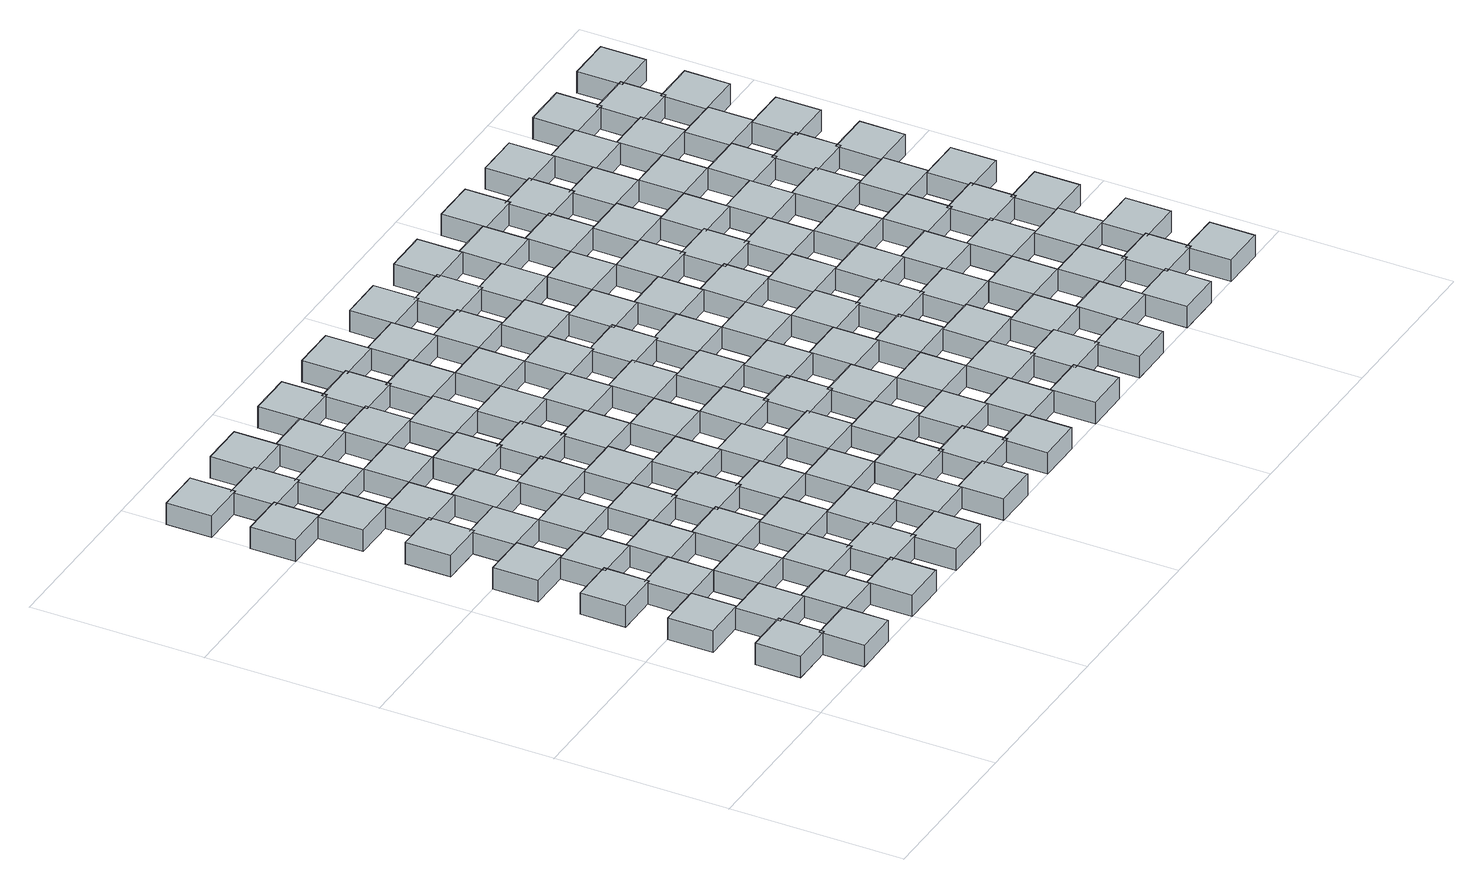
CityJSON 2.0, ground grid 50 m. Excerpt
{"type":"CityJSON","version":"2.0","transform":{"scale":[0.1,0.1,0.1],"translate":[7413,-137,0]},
"CityObjects":{
"object1":{"type":"GenericCityObject","geometry":[{"type":"Solid","lod":"1","boundaries":[[[[0,1,2,3]],[[4,5,1,0]],[[5,6,2,1]],[[6,7,3,2]],[[7,4,0,3]],[[7,6,5,4]]]]}]},
"object2":{"type":"GenericCityObject","geometry":[{"type":"Solid","lod":"1","boundaries":[[[[8,9,10,11]],[[12,13,9,8]],[[13,14,10,9]],[[14,15,11,10]],[[15,12,8,11]],[[15,14,13,12]]]]}]},
"object3":{"type":"GenericCityObject","geometry":[{"type":"Solid","lod":"1","boundaries":[[[[16,17,18,19]],[[20,21,17,16]],[[21,22,18,17]],[[22,23,19,18]],[[23,20,16,19]],[[23,22,21,20]]]]}]},
"object4":{"type":"GenericCityObject","geometry":[{"type":"Solid","lod":"1","boundaries":[[[[24,25,26,27]],[[28,29,25,24]],[[29,30,26,25]],[[30,31,27,26]],[[31,28,24,27]],[[31,30,29,28]]]]}]},
"object5":{"type":"GenericCityObject","geometry":[{"type":"Solid","lod":"1","boundaries":[[[[32,33,34,35]],[[36,37,33,32]],[[37,38,34,33]],[[38,39,35,34]],[[39,36,32,35]],[[39,38,37,36]]]]}]},
"object6":{"type":"GenericCityObject","geometry":[{"type":"Solid","lod":"1","boundaries":[[[[40,41,42,43]],[[44,45,41,40]],[[45,46,42,41]],[[46,47,43,42]],[[47,44,40,43]],[[47,46,45,44]]]]}]},
"object7":{"type":"GenericCityObject","geometry":[{"type":"Solid","lod":"1","boundaries":[[[[48,49,50,51]],[[52,53,49,48]],[[53,54,50,49]],[[54,55,51,50]],[[55,52,48,51]],[[55,54,53,52]]]]}]},
"object8":{"type":"GenericCityObject","geometry":[{"type":"Solid","lod":"1","boundaries":[[[[56,57,58,59]],[[60,61,57,56]],[[61,62,58,57]],[[62,63,59,58]],[[63,60,56,59]],[[63,62,61,60]]]]}]},
"object9":{"type":"GenericCityObject","geometry":[{"type":"Solid","lod":"1","boundaries":[[[[64,65,66,67]],[[68,69,65,64]],[[69,70,66,65]],[[70,71,67,66]],[[71,68,64,67]],[[71,70,69,68]]]]}]},
"object10":{"type":"GenericCityObject","geometry":[{"type":"Solid","lod":"1","boundaries":[[[[72,73,74,75]],[[76,77,73,72]],[[77,78,74,73]],[[78,79,75,74]],[[79,76,72,75]],[[79,78,77,76]]]]}]},
"object11":{"type":"GenericCityObject","geometry":[{"type":"Solid","lod":"1","boundaries":[[[[80,81,82,83]],[[84,85,81,80]],[[85,86,82,81]],[[86,87,83,82]],[[87,84,80,83]],[[87,86,85,84]]]]}]},
"object12":{"type":"GenericCityObject","geometry":[{"type":"Solid","lod":"1","boundaries":[[[[34,88,89,49]],[[38,90,88,34]],[[90,91,89,88]],[[91,53,49,89]],[[53,38,34,49]],[[53,91,90,38]]]]}]},
"object13":{"type":"GenericCityObject","geometry":[{"type":"Solid","lod":"1","boundaries":[[[[92,93,94,95]],[[96,97,93,92]],[[97,98,94,93]],[[98,99,95,94]],[[99,96,92,95]],[[99,98,97,96]]]]}]},
"object14":{"type":"GenericCityObject","geometry":[{"type":"Solid","lod":"1","boundaries":[[[[100,101,102,103]],[[104,105,101,100]],[[105,106,102,101]],[[106,107,103,102]],[[107,104,100,103]],[[107,106,105,104]]]]}]},
"object15":{"type":"GenericCityObject","geometry":[{"type":"Solid","lod":"1","boundaries":[[[[108,109,110,111]],[[112,113,109,108]],[[113,114,110,109]],[[114,115,111,110]],[[115,112,108,111]],[[115,114,113,112]]]]}]},
"object16":{"type":"GenericCityObject","geometry":[{"type":"Solid","lod":"1","boundaries":[[[[116,117,118,119]],[[120,121,117,116]],[[121,122,118,117]],[[122,123,119,118]],[[123,120,116,119]],[[123,122,121,120]]]]}]},
"object17":{"type":"GenericCityObject","geometry":[{"type":"Solid","lod":"1","boundaries":[[[[124,125,126,127]],[[128,129,125,124]],[[129,130,126,125]],[[130,131,127,126]],[[131,128,124,127]],[[131,130,129,128]]]]}]},
"object18":{"type":"GenericCityObject","geometry":[{"type":"Solid","lod":"1","boundaries":[[[[132,133,134,88]],[[135,136,133,132]],[[136,137,134,133]],[[137,90,88,134]],[[90,135,132,88]],[[90,137,136,135]]]]}]},
"object19":{"type":"GenericCityObject","geometry":[{"type":"Solid","lod":"1","boundaries":[[[[138,139,140,141]],[[142,143,139,138]],[[143,144,140,139]],[[144,145,141,140]],[[145,142,138,141]],[[145,144,143,142]]]]}]},
"object20":{"type":"GenericCityObject","geometry":[{"type":"Solid","lod":"1","boundaries":[[[[146,147,148,149]],[[150,151,147,146]],[[151,152,148,147]],[[152,153,149,148]],[[153,150,146,149]],[[153,152,151,150]]]]}]},
"object21":{"type":"GenericCityObject","geometry":[{"type":"Solid","lod":"1","boundaries":[[[[82,154,155,117]],[[86,156,154,82]],[[156,157,155,154]],[[157,121,117,155]],[[121,86,82,117]],[[121,157,156,86]]]]}]},
"object22":{"type":"GenericCityObject","geometry":[{"type":"Solid","lod":"1","boundaries":[[[[89,158,159,160]],[[91,161,158,89]],[[161,162,159,158]],[[162,163,160,159]],[[163,91,89,160]],[[163,162,161,91]]]]}]},
"object23":{"type":"GenericCityObject","geometry":[{"type":"Solid","lod":"1","boundaries":[[[[164,165,166,167]],[[168,169,165,164]],[[169,170,166,165]],[[170,171,167,166]],[[171,168,164,167]],[[171,170,169,168]]]]}]},
"object24":{"type":"GenericCityObject","geometry":[{"type":"Solid","lod":"1","boundaries":[[[[172,173,174,175]],[[176,177,173,172]],[[177,178,174,173]],[[178,179,175,174]],[[179,176,172,175]],[[179,178,177,176]]]]}]},
"object25":{"type":"GenericCityObject","geometry":[{"type":"Solid","lod":"1","boundaries":[[[[180,181,182,183]],[[184,185,181,180]],[[185,186,182,181]],[[186,187,183,182]],[[187,184,180,183]],[[187,186,185,184]]]]}]},
"object26":{"type":"GenericCityObject","geometry":[{"type":"Solid","lod":"1","boundaries":[[[[188,189,190,154]],[[191,192,189,188]],[[192,193,190,189]],[[193,156,154,190]],[[156,191,188,154]],[[156,193,192,191]]]]}]},
"object27":{"type":"GenericCityObject","geometry":[{"type":"Solid","lod":"1","boundaries":[[[[194,195,196,197]],[[198,199,195,194]],[[199,200,196,195]],[[200,201,197,196]],[[201,198,194,197]],[[201,200,199,198]]]]}]},
"object28":{"type":"GenericCityObject","geometry":[{"type":"Solid","lod":"1","boundaries":[[[[202,203,204,205]],[[206,207,203,202]],[[207,208,204,203]],[[208,209,205,204]],[[209,206,202,205]],[[209,208,207,206]]]]}]},
"object29":{"type":"GenericCityObject","geometry":[{"type":"Solid","lod":"1","boundaries":[[[[210,211,212,213]],[[214,215,211,210]],[[215,216,212,211]],[[216,217,213,212]],[[217,214,210,213]],[[217,216,215,214]]]]}]},
"object30":{"type":"GenericCityObject","geometry":[{"type":"Solid","lod":"1","boundaries":[[[[148,218,219,173]],[[152,220,218,148]],[[220,221,219,218]],[[221,177,173,219]],[[177,152,148,173]],[[177,221,220,152]]]]}]},
"object31":{"type":"GenericCityObject","geometry":[{"type":"Solid","lod":"1","boundaries":[[[[155,222,223,224]],[[157,225,222,155]],[[225,226,223,222]],[[226,227,224,223]],[[227,157,155,224]],[[227,226,225,157]]]]}]},
"object32":{"type":"GenericCityObject","geometry":[{"type":"Solid","lod":"1","boundaries":[[[[228,229,230,231]],[[232,233,229,228]],[[233,234,230,229]],[[234,235,231,230]],[[235,232,228,231]],[[235,234,233,232]]]]}]},
"object33":{"type":"GenericCityObject","geometry":[{"type":"Solid","lod":"1","boundaries":[[[[236,237,238,239]],[[240,241,237,236]],[[241,242,238,237]],[[242,243,239,238]],[[243,240,236,239]],[[243,242,241,240]]]]}]},
"object34":{"type":"GenericCityObject","geometry":[{"type":"Solid","lod":"1","boundaries":[[[[244,245,246,247]],[[248,249,245,244]],[[249,250,246,245]],[[250,251,247,246]],[[251,248,244,247]],[[251,250,249,248]]]]}]},
"object35":{"type":"GenericCityObject","geometry":[{"type":"Solid","lod":"1","boundaries":[[[[252,253,254,218]],[[255,256,253,252]],[[256,257,254,253]],[[257,220,218,254]],[[220,255,252,218]],[[220,257,256,255]]]]}]},
"object36":{"type":"GenericCityObject","geometry":[{"type":"Solid","lod":"1","boundaries":[[[[258,259,260,261]],[[262,263,259,258]],[[263,264,260,259]],[[264,265,261,260]],[[265,262,258,261]],[[265,264,263,262]]]]}]},
"object37":{"type":"GenericCityObject","geometry":[{"type":"Solid","lod":"1","boundaries":[[[[266,267,268,269]],[[270,271,267,266]],[[271,272,268,267]],[[272,273,269,268]],[[273,270,266,269]],[[273,272,271,270]]]]}]},
"object38":{"type":"GenericCityObject","geometry":[{"type":"Solid","lod":"1","boundaries":[[[[274,275,276,277]],[[278,279,275,274]],[[279,280,276,275]],[[280,281,277,276]],[[281,278,274,277]],[[281,280,279,278]]]]}]},
"object39":{"type":"GenericCityObject","geometry":[{"type":"Solid","lod":"1","boundaries":[[[[219,282,283,284]],[[221,285,282,219]],[[285,286,283,282]],[[286,287,284,283]],[[287,221,219,284]],[[287,286,285,221]]]]}]},
"object40":{"type":"GenericCityObject","geometry":[{"type":"Solid","lod":"1","boundaries":[[[[288,289,290,291]],[[292,293,289,288]],[[293,294,290,289]],[[294,295,291,290]],[[295,292,288,291]],[[295,294,293,292]]]]}]},
"object41":{"type":"GenericCityObject","geometry":[{"type":"Solid","lod":"1","boundaries":[[[[296,297,298,299]],[[300,301,297,296]],[[301,302,298,297]],[[302,303,299,298]],[[303,300,296,299]],[[303,302,301,300]]]]}]},
"object42":{"type":"GenericCityObject","geometry":[{"type":"Solid","lod":"1","boundaries":[[[[238,304,305,267]],[[242,306,304,238]],[[306,307,305,304]],[[307,271,267,305]],[[271,242,238,267]],[[271,307,306,242]]]]}]},
"object43":{"type":"GenericCityObject","geometry":[{"type":"Solid","lod":"1","boundaries":[[[[308,309,310,311]],[[312,313,309,308]],[[313,314,310,309]],[[314,315,311,310]],[[315,312,308,311]],[[315,314,313,312]]]]}]},
"object44":{"type":"GenericCityObject","geometry":[{"type":"Solid","lod":"1","boundaries":[[[[316,317,318,319]],[[320,321,317,316]],[[321,322,318,317]],[[322,323,319,318]],[[323,320,316,319]],[[323,322,321,320]]]]}]},
"object45":{"type":"GenericCityObject","geometry":[{"type":"Solid","lod":"1","boundaries":[[[[324,325,326,327]],[[328,329,325,324]],[[329,330,326,325]],[[330,331,327,326]],[[331,328,324,327]],[[331,330,329,328]]]]}]},
"object46":{"type":"GenericCityObject","geometry":[{"type":"Solid","lod":"1","boundaries":[[[[332,333,334,335]],[[336,337,333,332]],[[337,338,334,333]],[[338,339,335,334]],[[339,336,332,335]],[[339,338,337,336]]]]}]},
"object47":{"type":"GenericCityObject","geometry":[{"type":"Solid","lod":"1","boundaries":[[[[340,341,342,343]],[[344,345,341,340]],[[345,346,342,341]],[[346,347,343,342]],[[347,344,340,343]],[[347,346,345,344]]]]}]},
"object48":{"type":"GenericCityObject","geometry":[{"type":"Solid","lod":"1","boundaries":[[[[348,349,350,304]],[[351,352,349,348]],[[352,353,350,349]],[[353,306,304,350]],[[306,351,348,304]],[[306,353,352,351]]]]}]},
"object49":{"type":"GenericCityObject","geometry":[{"type":"Solid","lod":"1","boundaries":[[[[354,355,356,357]],[[358,359,355,354]],[[359,360,356,355]],[[360,361,357,356]],[[361,358,354,357]],[[361,360,359,358]]]]}]},
"object50":{"type":"GenericCityObject","geometry":[{"type":"Solid","lod":"1","boundaries":[[[[362,363,364,365]],[[366,367,363,362]],[[367,368,364,363]],[[368,369,365,364]],[[369,366,362,365]],[[369,368,367,366]]]]}]},
"object51":{"type":"GenericCityObject","geometry":[{"type":"Solid","lod":"1","boundaries":[[[[298,370,371,333]],[[302,372,370,298]],[[372,373,371,370]],[[373,337,333,371]],[[337,302,298,333]],[[337,373,372,302]]]]}]},
"object52":{"type":"GenericCityObject","geometry":[{"type":"Solid","lod":"1","boundaries":[[[[305,374,375,376]],[[307,377,374,305]],[[377,378,375,374]],[[378,379,376,375]],[[379,307,305,376]],[[379,378,377,307]]]]}]},
"object53":{"type":"GenericCityObject","geometry":[{"type":"Solid","lod":"1","boundaries":[[[[380,381,382,383]],[[384,385,381,380]],[[385,386,382,381]],[[386,387,383,382]],[[387,384,380,383]],[[387,386,385,384]]]]}]},
"object54":{"type":"GenericCityObject","geometry":[{"type":"Solid","lod":"1","boundaries":[[[[388,389,390,391]],[[392,393,389,388]],[[393,394,390,389]],[[394,395,391,390]],[[395,392,388,391]],[[395,394,393,392]]]]}]},
"object55":{"type":"GenericCityObject","geometry":[{"type":"Solid","lod":"1","boundaries":[[[[396,397,398,399]],[[400,401,397,396]],[[401,402,398,397]],[[402,403,399,398]],[[403,400,396,399]],[[403,402,401,400]]]]}]},
"object56":{"type":"GenericCityObject","geometry":[{"type":"Solid","lod":"1","boundaries":[[[[404,405,406,370]],[[407,408,405,404]],[[408,409,406,405]],[[409,372,370,406]],[[372,407,404,370]],[[372,409,408,407]]]]}]},
"object57":{"type":"GenericCityObject","geometry":[{"type":"Solid","lod":"1","boundaries":[[[[410,411,412,413]],[[414,415,411,410]],[[415,416,412,411]],[[416,417,413,412]],[[417,414,410,413]],[[417,416,415,414]]]]}]},
"object58":{"type":"GenericCityObject","geometry":[{"type":"Solid","lod":"1","boundaries":[[[[418,419,420,421]],[[422,423,419,418]],[[423,424,420,419]],[[424,425,421,420]],[[425,422,418,421]],[[425,424,423,422]]]]}]},
"object59":{"type":"GenericCityObject","geometry":[{"type":"Solid","lod":"1","boundaries":[[[[426,427,428,429]],[[430,431,427,426]],[[431,432,428,427]],[[432,433,429,428]],[[433,430,426,429]],[[433,432,431,430]]]]}]},
"object60":{"type":"GenericCityObject","geometry":[{"type":"Solid","lod":"1","boundaries":[[[[364,434,435,389]],[[368,436,434,364]],[[436,437,435,434]],[[437,393,389,435]],[[393,368,364,389]],[[393,437,436,368]]]]}]},
"object61":{"type":"GenericCityObject","geometry":[{"type":"Solid","lod":"1","boundaries":[[[[371,438,439,440]],[[373,441,438,371]],[[441,442,439,438]],[[442,443,440,439]],[[443,373,371,440]],[[443,442,441,373]]]]}]},
"object62":{"type":"GenericCityObject","geometry":[{"type":"Solid","lod":"1","boundaries":[[[[444,445,446,447]],[[448,449,445,444]],[[449,450,446,445]],[[450,451,447,446]],[[451,448,444,447]],[[451,450,449,448]]]]}]},
"object63":{"type":"GenericCityObject","geometry":[{"type":"Solid","lod":"1","boundaries":[[[[452,453,454,455]],[[456,457,453,452]],[[457,458,454,453]],[[458,459,455,454]],[[459,456,452,455]],[[459,458,457,456]]]]}]},
"object64":{"type":"GenericCityObject","geometry":[{"type":"Solid","lod":"1","boundaries":[[[[460,461,462,463]],[[464,465,461,460]],[[465,466,462,461]],[[466,467,463,462]],[[467,464,460,463]],[[467,466,465,464]]]]}]},
"object65":{"type":"GenericCityObject","geometry":[{"type":"Solid","lod":"1","boundaries":[[[[468,469,470,434]],[[471,472,469,468]],[[472,473,470,469]],[[473,436,434,470]],[[436,471,468,434]],[[436,473,472,471]]]]}]},
"object66":{"type":"GenericCityObject","geometry":[{"type":"Solid","lod":"1","boundaries":[[[[474,475,476,477]],[[478,479,475,474]],[[479,480,476,475]],[[480,481,477,476]],[[481,478,474,477]],[[481,480,479,478]]]]}]},
"object67":{"type":"GenericCityObject","geometry":[{"type":"Solid","lod":"1","boundaries":[[[[482,483,484,485]],[[486,487,483,482]],[[487,488,484,483]],[[488,489,485,484]],[[489,486,482,485]],[[489,488,487,486]]]]}]},
"object68":{"type":"GenericCityObject","geometry":[{"type":"Solid","lod":"1","boundaries":[[[[490,491,492,493]],[[494,495,491,490]],[[495,496,492,491]],[[496,497,493,492]],[[497,494,490,493]],[[497,496,495,494]]]]}]},
"object69":{"type":"GenericCityObject","geometry":[{"type":"Solid","lod":"1","boundaries":[[[[435,498,499,500]],[[437,501,498,435]],[[501,502,499,498]],[[502,503,500,499]],[[503,437,435,500]],[[503,502,501,437]]]]}]},
"object70":{"type":"GenericCityObject","geometry":[{"type":"Solid","lod":"1","boundaries":[[[[504,505,506,507]],[[508,509,505,504]],[[509,510,506,505]],[[510,511,507,506]],[[511,508,504,507]],[[511,510,509,508]]]]}]},
"object71":{"type":"GenericCityObject","geometry":[{"type":"Solid","lod":"1","boundaries":[[[[512,513,514,515]],[[516,517,513,512]],[[517,518,514,513]],[[518,519,515,514]],[[519,516,512,515]],[[519,518,517,516]]]]}]},
"object72":{"type":"GenericCityObject","geometry":[{"type":"Solid","lod":"1","boundaries":[[[[454,520,521,483]],[[458,522,520,454]],[[522,523,521,520]],[[523,487,483,521]],[[487,458,454,483]],[[487,523,522,458]]]]}]},
"object73":{"type":"GenericCityObject","geometry":[{"type":"Solid","lod":"1","boundaries":[[[[524,525,526,527]],[[528,529,525,524]],[[529,530,526,525]],[[530,531,527,526]],[[531,528,524,527]],[[531,530,529,528]]]]}]},
"object74":{"type":"GenericCityObject","geometry":[{"type":"Solid","lod":"1","boundaries":[[[[532,533,534,535]],[[536,537,533,532]],[[537,538,534,533]],[[538,539,535,534]],[[539,536,532,535]],[[539,538,537,536]]]]}]},
"object75":{"type":"GenericCityObject","geometry":[{"type":"Solid","lod":"1","boundaries":[[[[540,541,542,543]],[[544,545,541,540]],[[545,546,542,541]],[[546,547,543,542]],[[547,544,540,543]],[[547,546,545,544]]]]}]},
"object76":{"type":"GenericCityObject","geometry":[{"type":"Solid","lod":"1","boundaries":[[[[548,549,550,551]],[[552,553,549,548]],[[553,554,550,549]],[[554,555,551,550]],[[555,552,548,551]],[[555,554,553,552]]]]}]},
"object77":{"type":"GenericCityObject","geometry":[{"type":"Solid","lod":"1","boundaries":[[[[556,557,558,559]],[[560,561,557,556]],[[561,562,558,557]],[[562,563,559,558]],[[563,560,556,559]],[[563,562,561,560]]]]}]},
"object78":{"type":"GenericCityObject","geometry":[{"type":"Solid","lod":"1","boundaries":[[[[564,565,566,520]],[[567,568,565,564]],[[568,569,566,565]],[[569,522,520,566]],[[522,567,564,520]],[[522,569,568,567]]]]}]},
"object79":{"type":"GenericCityObject","geometry":[{"type":"Solid","lod":"1","boundaries":[[[[570,571,572,573]],[[574,575,571,570]],[[575,576,572,571]],[[576,577,573,572]],[[577,574,570,573]],[[577,576,575,574]]]]}]},
"object80":{"type":"GenericCityObject","geometry":[{"type":"Solid","lod":"1","boundaries":[[[[578,579,580,581]],[[582,583,579,578]],[[583,584,580,579]],[[584,585,581,580]],[[585,582,578,581]],[[585,584,583,582]]]]}]},
"object81":{"type":"GenericCityObject","geometry":[{"type":"Solid","lod":"1","boundaries":[[[[514,586,587,549]],[[518,588,586,514]],[[588,589,587,586]],[[589,553,549,587]],[[553,518,514,549]],[[553,589,588,518]]]]}]},
"object82":{"type":"GenericCityObject","geometry":[{"type":"Solid","lod":"1","boundaries":[[[[521,590,591,592]],[[523,593,590,521]],[[593,594,591,590]],[[594,595,592,591]],[[595,523,521,592]],[[595,594,593,523]]]]}]},
"object83":{"type":"GenericCityObject","geometry":[{"type":"Solid","lod":"1","boundaries":[[[[596,597,598,599]],[[600,601,597,596]],[[601,602,598,597]],[[602,603,599,598]],[[603,600,596,599]],[[603,602,601,600]]]]}]},
"object84":{"type":"GenericCityObject","geometry":[{"type":"Solid","lod":"1","boundaries":[[[[604,605,606,607]],[[608,609,605,604]],[[609,610,606,605]],[[610,611,607,606]],[[611,608,604,607]],[[611,610,609,608]]]]}]},
"object85":{"type":"GenericCityObject","geometry":[{"type":"Solid","lod":"1","boundaries":[[[[612,613,614,615]],[[616,617,613,612]],[[617,618,614,613]],[[618,619,615,614]],[[619,616,612,615]],[[619,618,617,616]]]]}]},
"object86":{"type":"GenericCityObject","geometry":[{"type":"Solid","lod":"1","boundaries":[[[[620,621,622,586]],[[623,624,621,620]],[[624,625,622,621]],[[625,588,586,622]],[[588,623,620,586]],[[588,625,624,623]]]]}]},
"object87":{"type":"GenericCityObject","geometry":[{"type":"Solid","lod":"1","boundaries":[[[[626,627,628,629]],[[630,631,627,626]],[[631,632,628,627]],[[632,633,629,628]],[[633,630,626,629]],[[633,632,631,630]]]]}]},
"object88":{"type":"GenericCityObject","geometry":[{"type":"Solid","lod":"1","boundaries":[[[[634,635,636,637]],[[638,639,635,634]],[[639,640,636,635]],[[640,641,637,636]],[[641,638,634,637]],[[641,640,639,638]]]]}]},
"object89":{"type":"GenericCityObject","geometry":[{"type":"Solid","lod":"1","boundaries":[[[[642,643,644,645]],[[646,647,643,642]],[[647,648,644,643]],[[648,649,645,644]],[[649,646,642,645]],[[649,648,647,646]]]]}]},
"object90":{"type":"GenericCityObject","geometry":[{"type":"Solid","lod":"1","boundaries":[[[[580,650,651,605]],[[584,652,650,580]],[[652,653,651,650]],[[653,609,605,651]],[[609,584,580,605]],[[609,653,652,584]]]]}]},
"object91":{"type":"GenericCityObject","geometry":[{"type":"Solid","lod":"1","boundaries":[[[[587,654,655,656]],[[589,657,654,587]],[[657,658,655,654]],[[658,659,656,655]],[[659,589,587,656]],[[659,658,657,589]]]]}]},
"object92":{"type":"GenericCityObject","geometry":[{"type":"Solid","lod":"1","boundaries":[[[[660,661,662,663]],[[664,665,661,660]],[[665,666,662,661]],[[666,667,663,662]],[[667,664,660,663]],[[667,666,665,664]]]]}]},
"object93":{"type":"GenericCityObject","geometry":[{"type":"Solid","lod":"1","boundaries":[[[[668,669,670,671]],[[672,673,669,668]],[[673,674,670,669]],[[674,675,671,670]],[[675,672,668,671]],[[675,674,673,672]]]]}]},
"object94":{"type":"GenericCityObject","geometry":[{"type":"Solid","lod":"1","boundaries":[[[[676,677,678,679]],[[680,681,677,676]],[[681,682,678,677]],[[682,683,679,678]],[[683,680,676,679]],[[683,682,681,680]]]]}]},
"object95":{"type":"GenericCityObject","geometry":[{"type":"Solid","lod":"1","boundaries":[[[[684,685,686,650]],[[687,688,685,684]],[[688,689,686,685]],[[689,652,650,686]],[[652,687,684,650]],[[652,689,688,687]]]]}]},
"object96":{"type":"GenericCityObject","geometry":[{"type":"Solid","lod":"1","boundaries":[[[[690,691,692,693]],[[694,695,691,690]],[[695,696,692,691]],[[696,697,693,692]],[[697,694,690,693]],[[697,696,695,694]]]]}]},
"object97":{"type":"GenericCityObject","geometry":[{"type":"Solid","lod":"1","boundaries":[[[[698,699,700,701]],[[702,703,699,698]],[[703,704,700,699]],[[704,705,701,700]],[[705,702,698,701]],[[705,704,703,702]]]]}]},
"object98":{"type":"GenericCityObject","geometry":[{"type":"Solid","lod":"1","boundaries":[[[[706,707,708,709]],[[710,711,707,706]],[[711,712,708,707]],[[712,713,709,708]],[[713,710,706,709]],[[713,712,711,710]]]]}]},
"object99":{"type":"GenericCityObject","geometry":[{"type":"Solid","lod":"1","boundaries":[[[[651,714,715,716]],[[653,717,714,651]],[[717,718,715,714]],[[718,719,716,715]],[[719,653,651,716]],[[719,718,717,653]]]]}]},
"object100":{"type":"GenericCityObject","geometry":[{"type":"Solid","lod":"1","boundaries":[[[[720,721,722,723]],[[724,725,721,720]],[[725,726,722,721]],[[726,727,723,722]],[[727,724,720,723]],[[727,726,725,724]]]]}]},
"object101":{"type":"GenericCityObject","geometry":[{"type":"Solid","lod":"1","boundaries":[[[[728,729,730,731]],[[732,733,729,728]],[[733,734,730,729]],[[734,735,731,730]],[[735,732,728,731]],[[735,734,733,732]]]]}]},
"object102":{"type":"GenericCityObject","geometry":[{"type":"Solid","lod":"1","boundaries":[[[[670,736,737,699]],[[674,738,736,670]],[[738,739,737,736]],[[739,703,699,737]],[[703,674,670,699]],[[703,739,738,674]]]]}]},
"object103":{"type":"GenericCityObject","geometry":[{"type":"Solid","lod":"1","boundaries":[[[[740,741,742,743]],[[744,745,741,740]],[[745,746,742,741]],[[746,747,743,742]],[[747,744,740,743]],[[747,746,745,744]]]]}]},
"object104":{"type":"GenericCityObject","geometry":[{"type":"Solid","lod":"1","boundaries":[[[[748,749,750,751]],[[752,753,749,748]],[[753,754,750,749]],[[754,755,751,750]],[[755,752,748,751]],[[755,754,753,752]]]]}]},
"object105":{"type":"GenericCityObject","geometry":[{"type":"Solid","lod":"1","boundaries":[[[[756,757,758,759]],[[760,761,757,756]],[[761,762,758,757]],[[762,763,759,758]],[[763,760,756,759]],[[763,762,761,760]]]]}]},
"object106":{"type":"GenericCityObject","geometry":[{"type":"Solid","lod":"1","boundaries":[[[[764,765,766,767]],[[768,769,765,764]],[[769,770,766,765]],[[770,771,767,766]],[[771,768,764,767]],[[771,770,769,768]]]]}]},
"object107":{"type":"GenericCityObject","geometry":[{"type":"Solid","lod":"1","boundaries":[[[[772,773,774,775]],[[776,777,773,772]],[[777,778,774,773]],[[778,779,775,774]],[[779,776,772,775]],[[779,778,777,776]]]]}]},
"object108":{"type":"GenericCityObject","geometry":[{"type":"Solid","lod":"1","boundaries":[[[[780,781,782,736]],[[783,784,781,780]],[[784,785,782,781]],[[785,738,736,782]],[[738,783,780,736]],[[738,785,784,783]]]]}]},
"object109":{"type":"GenericCityObject","geometry":[{"type":"Solid","lod":"1","boundaries":[[[[786,787,788,789]],[[790,791,787,786]],[[791,792,788,787]],[[792,793,789,788]],[[793,790,786,789]],[[793,792,791,790]]]]}]},
"object110":{"type":"GenericCityObject","geometry":[{"type":"Solid","lod":"1","boundaries":[[[[794,795,796,797]],[[798,799,795,794]],[[799,800,796,795]],[[800,801,797,796]],[[801,798,794,797]],[[801,800,799,798]]]]}]},
"object111":{"type":"GenericCityObject","geometry":[{"type":"Solid","lod":"1","boundaries":[[[[730,802,803,765]],[[734,804,802,730]],[[804,805,803,802]],[[805,769,765,803]],[[769,734,730,765]],[[769,805,804,734]]]]}]},
"object112":{"type":"GenericCityObject","geometry":[{"type":"Solid","lod":"1","boundaries":[[[[737,806,807,808]],[[739,809,806,737]],[[809,810,807,806]],[[810,811,808,807]],[[811,739,737,808]],[[811,810,809,739]]]]}]},
"object113":{"type":"GenericCityObject","geometry":[{"type":"Solid","lod":"1","boundaries":[[[[812,813,814,815]],[[816,817,813,812]],[[817,818,814,813]],[[818,819,815,814]],[[819,816,812,815]],[[819,818,817,816]]]]}]},
"object114":{"type":"GenericCityObject","geometry":[{"type":"Solid","lod":"1","boundaries":[[[[820,821,822,823]],[[824,825,821,820]],[[825,826,822,821]],[[826,827,823,822]],[[827,824,820,823]],[[827,826,825,824]]]]}]},
"object115":{"type":"GenericCityObject","geometry":[{"type":"Solid","lod":"1","boundaries":[[[[828,829,830,831]],[[832,833,829,828]],[[833,834,830,829]],[[834,835,831,830]],[[835,832,828,831]],[[835,834,833,832]]]]}]},
"object116":{"type":"GenericCityObject","geometry":[{"type":"Solid","lod":"1","boundaries":[[[[836,837,838,802]],[[839,840,837,836]],[[840,841,838,837]],[[841,804,802,838]],[[804,839,836,802]],[[804,841,840,839]]]]}]},
"object117":{"type":"GenericCityObject","geometry":[{"type":"Solid","lod":"1","boundaries":[[[[842,843,844,845]],[[846,847,843,842]],[[847,848,844,843]],[[848,849,845,844]],[[849,846,842,845]],[[849,848,847,846]]]]}]},
"object118":{"type":"GenericCityObject","geometry":[{"type":"Solid","lod":"1","boundaries":[[[[850,851,852,853]],[[854,855,851,850]],[[855,856,852,851]],[[856,857,853,852]],[[857,854,850,853]],[[857,856,855,854]]]]}]},
"object119":{"type":"GenericCityObject","geometry":[{"type":"Solid","lod":"1","boundaries":[[[[858,859,860,861]],[[862,863,859,858]],[[863,864,860,859]],[[864,865,861,860]],[[865,862,858,861]],[[865,864,863,862]]]]}]},
"object120":{"type":"GenericCityObject","geometry":[{"type":"Solid","lod":"1","boundaries":[[[[796,866,867,821]],[[800,868,866,796]],[[868,869,867,866]],[[869,825,821,867]],[[825,800,796,821]],[[825,869,868,800]]]]}]},
"object121":{"type":"GenericCityObject","geometry":[{"type":"Solid","lod":"1","boundaries":[[[[803,870,871,872]],[[805,873,870,803]],[[873,874,871,870]],[[874,875,872,871]],[[875,805,803,872]],[[875,874,873,805]]]]}]},
"object122":{"type":"GenericCityObject","geometry":[{"type":"Solid","lod":"1","boundaries":[[[[876,877,878,879]],[[880,881,877,876]],[[881,882,878,877]],[[882,883,879,878]],[[883,880,876,879]],[[883,882,881,880]]]]}]},
"object123":{"type":"GenericCityObject","geometry":[{"type":"Solid","lod":"1","boundaries":[[[[884,885,886,887]],[[888,889,885,884]],[[889,890,886,885]],[[890,891,887,886]],[[891,888,884,887]],[[891,890,889,888]]]]}]},
"object124":{"type":"GenericCityObject","geometry":[{"type":"Solid","lod":"1","boundaries":[[[[892,893,894,895]],[[896,897,893,892]],[[897,898,894,893]],[[898,899,895,894]],[[899,896,892,895]],[[899,898,897,896]]]]}]},
"object125":{"type":"GenericCityObject","geometry":[{"type":"Solid","lod":"1","boundaries":[[[[900,901,902,866]],[[903,904,901,900]],[[904,905,902,901]],[[905,868,866,902]],[[868,903,900,866]],[[868,905,904,903]]]]}]},
"object126":{"type":"GenericCityObject","geometry":[{"type":"Solid","lod":"1","boundaries":[[[[906,907,908,909]],[[910,911,907,906]],[[911,912,908,907]],[[912,913,909,908]],[[913,910,906,909]],[[913,912,911,910]]]]}]},
"object127":{"type":"GenericCityObject","geometry":[{"type":"Solid","lod":"1","boundaries":[[[[914,915,916,917]],[[918,919,915,914]],[[919,920,916,915]],[[920,921,917,916]],[[921,918,914,917]],[[921,920,919,918]]]]}]},
"object128":{"type":"GenericCityObject","geometry":[{"type":"Solid","lod":"1","boundaries":[[[[867,922,923,924]],[[869,925,922,867]],[[925,926,923,922]],[[926,927,924,923]],[[927,869,867,924]],[[927,926,925,869]]]]}]},
"object129":{"type":"GenericCityObject","geometry":[{"type":"Solid","lod":"1","boundaries":[[[[928,929,930,931]],[[932,933,929,928]],[[933,934,930,929]],[[934,935,931,930]],[[935,932,928,931]],[[935,934,933,932]]]]}]},
"object130":{"type":"GenericCityObject","geometry":[{"type":"Solid","lod":"1","boundaries":[[[[936,937,938,939]],[[940,941,937,936]],[[941,942,938,937]],[[942,943,939,938]],[[943,940,936,939]],[[943,942,941,940]]]]}]},
"object131":{"type":"GenericCityObject","geometry":[{"type":"Solid","lod":"1","boundaries":[[[[944,945,946,947]],[[948,949,945,944]],[[949,950,946,945]],[[950,951,947,946]],[[951,948,944,947]],[[951,950,949,948]]]]}]},
"object132":{"type":"GenericCityObject","geometry":[{"type":"Solid","lod":"1","boundaries":[[[[952,953,954,955]],[[956,957,953,952]],[[957,958,954,953]],[[958,959,955,954]],[[959,956,952,955]],[[959,958,957,956]]]]}]},
"object133":{"type":"GenericCityObject","geometry":[{"type":"Solid","lod":"1","boundaries":[[[[960,961,962,963]],[[964,965,961,960]],[[965,966,962,961]],[[966,967,963,962]],[[967,964,960,963]],[[967,966,965,964]]]]}]},
"object134":{"type":"GenericCityObject","geometry":[{"type":"Solid","lod":"1","boundaries":[[[[968,969,970,971]],[[972,973,969,968]],[[973,974,970,969]],[[974,975,971,970]],[[975,972,968,971]],[[975,974,973,972]]]]}]},
"object135":{"type":"GenericCityObject","geometry":[{"type":"Solid","lod":"1","boundaries":[[[[976,977,978,979]],[[980,981,977,976]],[[981,982,978,977]],[[982,983,979,978]],[[983,980,976,979]],[[983,982,981,980]]]]}]},
"object136":{"type":"GenericCityObject","geometry":[{"type":"Solid","lod":"1","boundaries":[[[[984,985,986,987]],[[988,989,985,984]],[[989,990,986,985]],[[990,991,987,986]],[[991,988,984,987]],[[991,990,989,988]]]]}]},
"object137":{"type":"GenericCityObject","geometry":[{"type":"Solid","lod":"1","boundaries":[[[[992,993,994,995]],[[996,997,993,992]],[[997,998,994,993]],[[998,999,995,994]],[[999,996,992,995]],[[999,998,997,996]]]]}]}
},
"vertices":[
[120,120,0],[250,120,0],[250,250,0],[120,250,0],[120,120,65],[250,120,65],[250,250,65],[120,250,65],
[120,370,0],[250,370,0],[250,500,0],[120,500,0],[120,370,65],[250,370,65],[250,500,65],[120,500,65],
[240,0,0],[370,0,0],[370,130,0],[240,130,0],[240,0,65],[370,0,65],[370,130,65],[240,130,65],
[120,620,0],[250,620,0],[250,750,0],[120,750,0],[120,620,65],[250,620,65],[250,750,65],[120,750,65],
[240,240,0],[370,240,0],[370,370,0],[240,370,0],[240,240,65],[370,240,65],[370,370,65],[240,370,65],
[120,870,0],[250,870,0],[250,1000,0],[120,1000,0],[120,870,65],[250,870,65],[250,1000,65],[120,1000,65],
[240,500,0],[370,500,0],[370,630,0],[240,630,0],[240,500,65],[370,500,65],[370,630,65],[240,630,65],
[370,120,0],[500,120,0],[500,250,0],[370,250,0],[370,120,65],[500,120,65],[500,250,65],[370,250,65],
[0,1500,0],[130,1500,0],[130,1630,0],[0,1630,0],[0,1500,65],[130,1500,65],[130,1630,65],[0,1630,65],
[120,1120,0],[250,1120,0],[250,1250,0],[120,1250,0],[120,1120,65],[250,1120,65],[250,1250,65],[120,1250,65],
[240,740,0],[370,740,0],[370,870,0],[240,870,0],[240,740,65],[370,740,65],[370,870,65],[240,870,65],
[500,370,0],[500,500,0],[500,370,65],[500,500,65],
[500,0,0],[630,0,0],[630,130,0],[500,130,0],[500,0,65],[630,0,65],[630,130,65],[500,130,65],
[0,1740,0],[130,1740,0],[130,1870,0],[0,1870,0],[0,1740,65],[130,1740,65],[130,1870,65],[0,1870,65],
[120,1370,0],[250,1370,0],[250,1500,0],[120,1500,0],[120,1370,65],[250,1370,65],[250,1500,65],[120,1500,65],
[240,1000,0],[370,1000,0],[370,1130,0],[240,1130,0],[240,1000,65],[370,1000,65],[370,1130,65],[240,1130,65],
[370,620,0],[500,620,0],[500,750,0],[370,750,0],[370,620,65],[500,620,65],[500,750,65],[370,750,65],
[500,240,0],[630,240,0],[630,370,0],[500,240,65],[630,240,65],[630,370,65],
[120,1620,0],[250,1620,0],[250,1750,0],[120,1750,0],[120,1620,65],[250,1620,65],[250,1750,65],[120,1750,65],
[240,1240,0],[370,1240,0],[370,1370,0],[240,1370,0],[240,1240,65],[370,1240,65],[370,1370,65],[240,1370,65],
[500,870,0],[500,1000,0],[500,870,65],[500,1000,65],
[630,500,0],[630,630,0],[500,630,0],[630,500,65],[630,630,65],[500,630,65],
[620,120,0],[750,120,0],[750,250,0],[620,250,0],[620,120,65],[750,120,65],[750,250,65],[620,250,65],
[240,1500,0],[370,1500,0],[370,1630,0],[240,1630,0],[240,1500,65],[370,1500,65],[370,1630,65],[240,1630,65],
[370,1120,0],[500,1120,0],[500,1250,0],[370,1250,0],[370,1120,65],[500,1120,65],[500,1250,65],[370,1250,65],
[500,740,0],[630,740,0],[630,870,0],[500,740,65],[630,740,65],[630,870,65],
[620,370,0],[750,370,0],[750,500,0],[620,500,0],[620,370,65],[750,370,65],[750,500,65],[620,500,65],
[740,0,0],[870,0,0],[870,130,0],[740,130,0],[740,0,65],[870,0,65],[870,130,65],[740,130,65],
[240,1740,0],[370,1740,0],[370,1870,0],[240,1870,0],[240,1740,65],[370,1740,65],[370,1870,65],[240,1870,65],
[500,1370,0],[500,1500,0],[500,1370,65],[500,1500,65],
[630,1000,0],[630,1130,0],[500,1130,0],[630,1000,65],[630,1130,65],[500,1130,65],
[620,620,0],[750,620,0],[750,750,0],[620,750,0],[620,620,65],[750,620,65],[750,750,65],[620,750,65],
[740,240,0],[870,240,0],[870,370,0],[740,370,0],[740,240,65],[870,240,65],[870,370,65],[740,370,65],
[370,1620,0],[500,1620,0],[500,1750,0],[370,1750,0],[370,1620,65],[500,1620,65],[500,1750,65],[370,1750,65],
[500,1240,0],[630,1240,0],[630,1370,0],[500,1240,65],[630,1240,65],[630,1370,65],
[620,870,0],[750,870,0],[750,1000,0],[620,1000,0],[620,870,65],[750,870,65],[750,1000,65],[620,1000,65],
[740,500,0],[870,500,0],[870,630,0],[740,630,0],[740,500,65],[870,500,65],[870,630,65],[740,630,65],
[870,120,0],[1000,120,0],[1000,250,0],[870,250,0],[870,120,65],[1000,120,65],[1000,250,65],[870,250,65],
[630,1500,0],[630,1630,0],[500,1630,0],[630,1500,65],[630,1630,65],[500,1630,65],
[620,1120,0],[750,1120,0],[750,1250,0],[620,1250,0],[620,1120,65],[750,1120,65],[750,1250,65],[620,1250,65],
[740,740,0],[870,740,0],[870,870,0],[740,870,0],[740,740,65],[870,740,65],[870,870,65],[740,870,65],
[1000,370,0],[1000,500,0],[1000,370,65],[1000,500,65],
[1000,0,0],[1130,0,0],[1130,130,0],[1000,130,0],[1000,0,65],[1130,0,65],[1130,130,65],[1000,130,65],
[500,1740,0],[630,1740,0],[630,1870,0],[500,1870,0],[500,1740,65],[630,1740,65],[630,1870,65],[500,1870,65],
[620,1370,0],[750,1370,0],[750,1500,0],[620,1500,0],[620,1370,65],[750,1370,65],[750,1500,65],[620,1500,65],
[740,1000,0],[870,1000,0],[870,1130,0],[740,1130,0],[740,1000,65],[870,1000,65],[870,1130,65],[740,1130,65],
[870,620,0],[1000,620,0],[1000,750,0],[870,750,0],[870,620,65],[1000,620,65],[1000,750,65],[870,750,65],
[1000,240,0],[1130,240,0],[1130,370,0],[1000,240,65],[1130,240,65],[1130,370,65],
[620,1620,0],[750,1620,0],[750,1750,0],[620,1750,0],[620,1620,65],[750,1620,65],[750,1750,65],[620,1750,65],
[740,1240,0],[870,1240,0],[870,1370,0],[740,1370,0],[740,1240,65],[870,1240,65],[870,1370,65],[740,1370,65],
[1000,870,0],[1000,1000,0],[1000,870,65],[1000,1000,65],
[1130,500,0],[1130,630,0],[1000,630,0],[1130,500,65],[1130,630,65],[1000,630,65],
[1120,120,0],[1250,120,0],[1250,250,0],[1120,250,0],[1120,120,65],[1250,120,65],[1250,250,65],[1120,250,65],
[740,1500,0],[870,1500,0],[870,1630,0],[740,1630,0],[740,1500,65],[870,1500,65],[870,1630,65],[740,1630,65],
[870,1120,0],[1000,1120,0],[1000,1250,0],[870,1250,0],[870,1120,65],[1000,1120,65],[1000,1250,65],[870,1250,65],
[1000,740,0],[1130,740,0],[1130,870,0],[1000,740,65],[1130,740,65],[1130,870,65],
[1120,370,0],[1250,370,0],[1250,500,0],[1120,500,0],[1120,370,65],[1250,370,65],[1250,500,65],[1120,500,65],
[1240,0,0],[1370,0,0],[1370,130,0],[1240,130,0],[1240,0,65],[1370,0,65],[1370,130,65],[1240,130,65],
[740,1740,0],[870,1740,0],[870,1870,0],[740,1870,0],[740,1740,65],[870,1740,65],[870,1870,65],[740,1870,65],
[1000,1370,0],[1000,1500,0],[1000,1370,65],[1000,1500,65],
[1130,1000,0],[1130,1130,0],[1000,1130,0],[1130,1000,65],[1130,1130,65],[1000,1130,65],
[1120,620,0],[1250,620,0],[1250,750,0],[1120,750,0],[1120,620,65],[1250,620,65],[1250,750,65],[1120,750,65],
[1240,240,0],[1370,240,0],[1370,370,0],[1240,370,0],[1240,240,65],[1370,240,65],[1370,370,65],[1240,370,65],
[870,1620,0],[1000,1620,0],[1000,1750,0],[870,1750,0],[870,1620,65],[1000,1620,65],[1000,1750,65],[870,1750,65],
[1000,1240,0],[1130,1240,0],[1130,1370,0],[1000,1240,65],[1130,1240,65],[1130,1370,65],
[1120,870,0],[1250,870,0],[1250,1000,0],[1120,1000,0],[1120,870,65],[1250,870,65],[1250,1000,65],[1120,1000,65],
[1240,500,0],[1370,500,0],[1370,630,0],[1240,630,0],[1240,500,65],[1370,500,65],[1370,630,65],[1240,630,65],
[1370,120,0],[1500,120,0],[1500,250,0],[1370,250,0],[1370,120,65],[1500,120,65],[1500,250,65],[1370,250,65],
[1130,1500,0],[1130,1630,0],[1000,1630,0],[1130,1500,65],[1130,1630,65],[1000,1630,65],
[1120,1120,0],[1250,1120,0],[1250,1250,0],[1120,1250,0],[1120,1120,65],[1250,1120,65],[1250,1250,65],[1120,1250,65],
[1240,740,0],[1370,740,0],[1370,870,0],[1240,870,0],[1240,740,65],[1370,740,65],[1370,870,65],[1240,870,65],
[1500,370,0],[1500,500,0],[1500,370,65],[1500,500,65],
[1500,0,0],[1630,0,0],[1630,130,0],[1500,130,0],[1500,0,65],[1630,0,65],[1630,130,65],[1500,130,65],
[1000,1740,0],[1130,1740,0],[1130,1870,0],[1000,1870,0],[1000,1740,65],[1130,1740,65],[1130,1870,65],[1000,1870,65],
[1120,1370,0],[1250,1370,0],[1250,1500,0],[1120,1500,0],[1120,1370,65],[1250,1370,65],[1250,1500,65],[1120,1500,65],
[1240,1000,0],[1370,1000,0],[1370,1130,0],[1240,1130,0],[1240,1000,65],[1370,1000,65],[1370,1130,65],[1240,1130,65],
[1370,620,0],[1500,620,0],[1500,750,0],[1370,750,0],[1370,620,65],[1500,620,65],[1500,750,65],[1370,750,65],
[1500,240,0],[1630,240,0],[1630,370,0],[1500,240,65],[1630,240,65],[1630,370,65],
[1120,1620,0],[1250,1620,0],[1250,1750,0],[1120,1750,0],[1120,1620,65],[1250,1620,65],[1250,1750,65],[1120,1750,65],
[1240,1240,0],[1370,1240,0],[1370,1370,0],[1240,1370,0],[1240,1240,65],[1370,1240,65],[1370,1370,65],[1240,1370,65],
[1500,870,0],[1500,1000,0],[1500,870,65],[1500,1000,65],
[1630,500,0],[1630,630,0],[1500,630,0],[1630,500,65],[1630,630,65],[1500,630,65],
[1620,120,0],[1750,120,0],[1750,250,0],[1620,250,0],[1620,120,65],[1750,120,65],[1750,250,65],[1620,250,65],
[1240,1500,0],[1370,1500,0],[1370,1630,0],[1240,1630,0],[1240,1500,65],[1370,1500,65],[1370,1630,65],[1240,1630,65],
[1370,1120,0],[1500,1120,0],[1500,1250,0],[1370,1250,0],[1370,1120,65],[1500,1120,65],[1500,1250,65],[1370,1250,65],
[1500,740,0],[1630,740,0],[1630,870,0],[1500,740,65],[1630,740,65],[1630,870,65],
[1620,370,0],[1750,370,0],[1750,500,0],[1620,500,0],[1620,370,65],[1750,370,65],[1750,500,65],[1620,500,65],
[1740,0,0],[1870,0,0],[1870,130,0],[1740,130,0],[1740,0,65],[1870,0,65],[1870,130,65],[1740,130,65],
[1240,1740,0],[1370,1740,0],[1370,1870,0],[1240,1870,0],[1240,1740,65],[1370,1740,65],[1370,1870,65],[1240,1870,65],
[1500,1370,0],[1500,1500,0],[1500,1370,65],[1500,1500,65],
[1630,1000,0],[1630,1130,0],[1500,1130,0],[1630,1000,65],[1630,1130,65],[1500,1130,65],
[1620,620,0],[1750,620,0],[1750,750,0],[1620,750,0],[1620,620,65],[1750,620,65],[1750,750,65],[1620,750,65],
[1740,240,0],[1870,240,0],[1870,370,0],[1740,370,0],[1740,240,65],[1870,240,65],[1870,370,65],[1740,370,65],
[1370,1620,0],[1500,1620,0],[1500,1750,0],[1370,1750,0],[1370,1620,65],[1500,1620,65],[1500,1750,65],[1370,1750,65],
[1500,1240,0],[1630,1240,0],[1630,1370,0],[1500,1240,65],[1630,1240,65],[1630,1370,65],
[1620,870,0],[1750,870,0],[1750,1000,0],[1620,1000,0],[1620,870,65],[1750,870,65],[1750,1000,65],[1620,1000,65],
[1740,500,0],[1870,500,0],[1870,630,0],[1740,630,0],[1740,500,65],[1870,500,65],[1870,630,65],[1740,630,65],
[1870,120,0],[2000,120,0],[2000,250,0],[1870,250,0],[1870,120,65],[2000,120,65],[2000,250,65],[1870,250,65],
[1630,1500,0],[1630,1630,0],[1500,1630,0],[1630,1500,65],[1630,1630,65],[1500,1630,65],
[1620,1120,0],[1750,1120,0],[1750,1250,0],[1620,1250,0],[1620,1120,65],[1750,1120,65],[1750,1250,65],[1620,1250,65],
[1740,740,0],[1870,740,0],[1870,870,0],[1740,870,0],[1740,740,65],[1870,740,65],[1870,870,65],[1740,870,65],
[2000,370,0],[2000,500,0],[2000,370,65],[2000,500,65],
[2000,0,0],[2130,0,0],[2130,130,0],[2000,130,0],[2000,0,65],[2130,0,65],[2130,130,65],[2000,130,65],
[1500,1740,0],[1630,1740,0],[1630,1870,0],[1500,1870,0],[1500,1740,65],[1630,1740,65],[1630,1870,65],[1500,1870,65],
[1620,1370,0],[1750,1370,0],[1750,1500,0],[1620,1500,0],[1620,1370,65],[1750,1370,65],[1750,1500,65],[1620,1500,65],
[1740,1000,0],[1870,1000,0],[1870,1130,0],[1740,1130,0],[1740,1000,65],[1870,1000,65],[1870,1130,65],[1740,1130,65],
[1870,620,0],[2000,620,0],[2000,750,0],[1870,750,0],[1870,620,65],[2000,620,65],[2000,750,65],[1870,750,65],
[2000,240,0],[2130,240,0],[2130,370,0],[2000,240,65],[2130,240,65],[2130,370,65],
[1620,1620,0],[1750,1620,0],[1750,1750,0],[1620,1750,0],[1620,1620,65],[1750,1620,65],[1750,1750,65],[1620,1750,65],
[1740,1240,0],[1870,1240,0],[1870,1370,0],[1740,1370,0],[1740,1240,65],[1870,1240,65],[1870,1370,65],[1740,1370,65],
[2000,870,0],[2000,1000,0],[2000,870,65],[2000,1000,65],
[2130,500,0],[2130,630,0],[2000,630,0],[2130,500,65],[2130,630,65],[2000,630,65],
[2120,120,0],[2250,120,0],[2250,250,0],[2120,250,0],[2120,120,65],[2250,120,65],[2250,250,65],[2120,250,65],
[1740,1500,0],[1870,1500,0],[1870,1630,0],[1740,1630,0],[1740,1500,65],[1870,1500,65],[1870,1630,65],[1740,1630,65],
[1870,1120,0],[2000,1120,0],[2000,1250,0],[1870,1250,0],[1870,1120,65],[2000,1120,65],[2000,1250,65],[1870,1250,65],
[2000,740,0],[2130,740,0],[2130,870,0],[2000,740,65],[2130,740,65],[2130,870,65],
[2120,370,0],[2250,370,0],[2250,500,0],[2120,500,0],[2120,370,65],[2250,370,65],[2250,500,65],[2120,500,65],
[2240,0,0],[2370,0,0],[2370,130,0],[2240,130,0],[2240,0,65],[2370,0,65],[2370,130,65],[2240,130,65],
[1740,1740,0],[1870,1740,0],[1870,1870,0],[1740,1870,0],[1740,1740,65],[1870,1740,65],[1870,1870,65],[1740,1870,65],
[2000,1370,0],[2000,1500,0],[2000,1370,65],[2000,1500,65],
[2130,1000,0],[2130,1130,0],[2000,1130,0],[2130,1000,65],[2130,1130,65],[2000,1130,65],
[2120,620,0],[2250,620,0],[2250,750,0],[2120,750,0],[2120,620,65],[2250,620,65],[2250,750,65],[2120,750,65],
[2240,240,0],[2370,240,0],[2370,370,0],[2240,370,0],[2240,240,65],[2370,240,65],[2370,370,65],[2240,370,65],
[1870,1620,0],[2000,1620,0],[2000,1750,0],[1870,1750,0],[1870,1620,65],[2000,1620,65],[2000,1750,65],[1870,1750,65],
[2000,1240,0],[2130,1240,0],[2130,1370,0],[2000,1240,65],[2130,1240,65],[2130,1370,65],
[2120,870,0],[2250,870,0],[2250,1000,0],[2120,1000,0],[2120,870,65],[2250,870,65],[2250,1000,65],[2120,1000,65],
[2240,500,0],[2370,500,0],[2370,630,0],[2240,630,0],[2240,500,65],[2370,500,65],[2370,630,65],[2240,630,65],
[2130,1500,0],[2130,1630,0],[2000,1630,0],[2130,1500,65],[2130,1630,65],[2000,1630,65],
[2120,1120,0],[2250,1120,0],[2250,1250,0],[2120,1250,0],[2120,1120,65],[2250,1120,65],[2250,1250,65],[2120,1250,65],
[2240,740,0],[2370,740,0],[2370,870,0],[2240,870,0],[2240,740,65],[2370,740,65],[2370,870,65],[2240,870,65],
[2000,1740,0],[2130,1740,0],[2130,1870,0],[2000,1870,0],[2000,1740,65],[2130,1740,65],[2130,1870,65],[2000,1870,65],
[2120,1370,0],[2250,1370,0],[2250,1500,0],[2120,1500,0],[2120,1370,65],[2250,1370,65],[2250,1500,65],[2120,1500,65],
[2240,1000,0],[2370,1000,0],[2370,1130,0],[2240,1130,0],[2240,1000,65],[2370,1000,65],[2370,1130,65],[2240,1130,65],
[2120,1620,0],[2250,1620,0],[2250,1750,0],[2120,1750,0],[2120,1620,65],[2250,1620,65],[2250,1750,65],[2120,1750,65],
[2240,1240,0],[2370,1240,0],[2370,1370,0],[2240,1370,0],[2240,1240,65],[2370,1240,65],[2370,1370,65],[2240,1370,65],
[2240,1500,0],[2370,1500,0],[2370,1630,0],[2240,1630,0],[2240,1500,65],[2370,1500,65],[2370,1630,65],[2240,1630,65],
[2240,1740,0],[2370,1740,0],[2370,1870,0],[2240,1870,0],[2240,1740,65],[2370,1740,65],[2370,1870,65],[2240,1870,65]
]}
